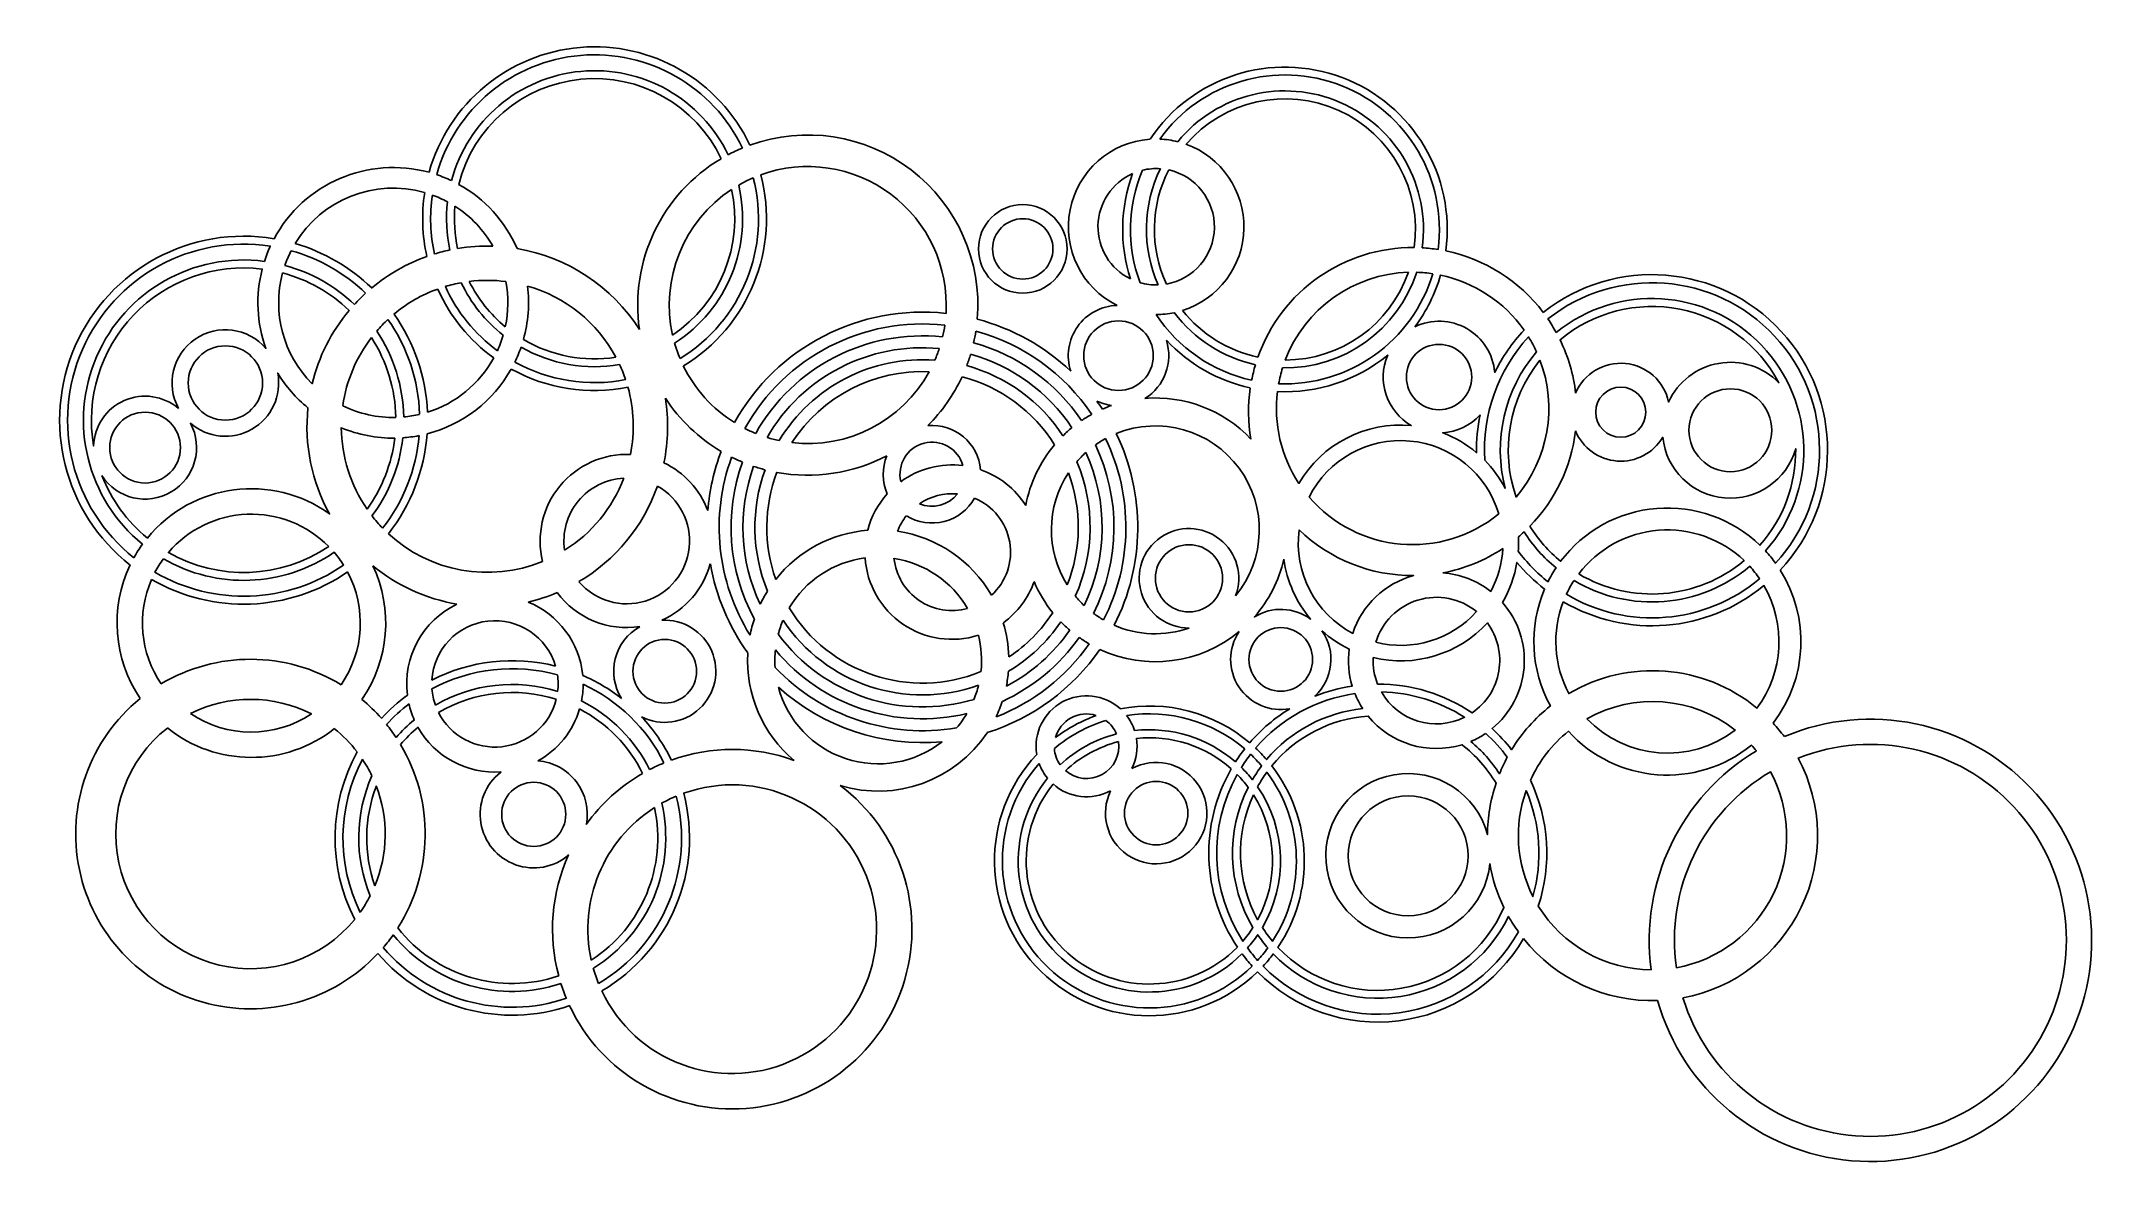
# Model space of a CAD drawing. Extents: x -2515 to -774, y 468 to 1417.
import ezdxf

# ---------------------------------------------------------------- set-up
doc = ezdxf.new("R2010")
doc.units = 0
doc.layers.add('LAYER_01', color=7, linetype='CONTINUOUS')

msp = doc.modelspace()

# ---------------------------------------------------------------- linework, layer by layer
at = {"layer": 'LAYER_01'}
msp.add_line((-2128.7, 801.6), (-2128.2, 802), dxfattribs=at)
for points in [[(-2437.3, 982.1, -0.029734), (-2430.1, 993.5, -0.755549), (-2327.4, 1231.7, -0.030134), (-2322.5, 1244.5, 0.76845)], [(-2399.7, 1107.8, 0.629522), (-2471.2, 1076.3, -0.50273), (-2329.3, 1225.2, 0.150059), (-2326.2, 1158.4, 0.900997)], [(-2312.1, 1221.9, 0.267646), (-2287.3, 1128.7, -0.115213), (-2256.1, 1190.4, 0.127457)], [(-1343.8, 1221.3, 0.029823), (-1357.4, 1222.5, -0.329625), (-1470.3, 1142, 0.029823), (-1473.6, 1128.7, 0.342683)], [(-1364.4, 1222.5, -0.318635), (-1468, 1148.6, -0.302703)], [(-1358.9, 1176.7, 0.089485), (-1337.2, 1220.1, -0.189819), (-1267, 1173.8, 0.073738), (-1291.7, 1138.2, 0.52511)], [(-1239.9, 1171.8, 0.024392), (-1246.9, 1183.2, -0.923033), (-1055.2, 977.5, 0.030079), (-1063.7, 987.9, 0.921738)], [(-1223.6, 1120.7, 0.085599), (-1236.7, 1165.7, -0.475652), (-1052.4, 1129.5, 0.526274), (-1145.3, 1113.3, 0.734227)], [(-1300.1, 1064.3, -0.073875), (-1282.9, 1040.7, -0.244485), (-1256.5, 1155.5, 0.031094), (-1263.2, 1168.1, 0.203364)], [(-1474.6, 1122.1, 0.17846), (-1456.6, 1044.8, -0.290737), (-1361.9, 1093.5, -0.380672), (-1381.8, 1152.8, -0.184982)], [(-2464.3, 1051.4, 0.129107), (-2426, 998.8, -0.395655), (-2272.6, 1019.1, -0.153663), (-2290.8, 1108.4, -0.085429), (-2316.2, 1137.6, -0.710417), (-2389.7, 1095.4, -0.959849)], [(-1253.6, 1148.6, 0.257851), (-1273.7, 1033.3, 0.274428)], [(-1304, 1102.4, 0.054132), (-1307, 1070.6, 0.083789), (-1335.5, 1087.4, 0.192409)], [(-1288.3, 1019.1, 0.680033), (-1447.9, 1033.3, 0.40746)], [(-1223.7, 1089, -0.165474), (-1262.1, 1008.7, 0.081648), (-1236.2, 979.2, -0.450121), (-1068.4, 992.7, 0.185326), (-1038.3, 1074, -0.827013), (-1150.2, 1083.6, -0.617679)], [(-2273.3, 991.7, -0.28506), (-2408.3, 986.6, -0.439302)], [(-1456.4, 1005.6, 0.312366), (-1411.2, 918.5, -0.254013), (-1360, 967.2, -0.195044)], [(-1271.9, 987.6, 0.03047), (-1271.8, 999.7, 0.011585), (-1267, 1004, 0.07974), (-1240.1, 973.7, 0.030079), (-1246.8, 962, -0.063735)], [(-1221, 968.6, 0.31789), (-1081.7, 979.8, 0.446248)], [(-2412.5, 981.3, 0.036468), (-2419.6, 970, 0.290769), (-2260.8, 976, 0.036468), (-2268.7, 986.8, -0.289131)], [(-1469.2, 980.9, -0.124438), (-1494, 932.4, -0.306782), (-1446.7, 930.5, -0.141632)], [(-1335.5, 969.5, -0.149855), (-1295, 953.8, 0.110099), (-1284.9, 989.9, -0.099854)], [(-1285.2, 944.6, 0.091095), (-1273, 978.3, 0.054905), (-1249.7, 955.8, 0.230828), (-1244.8, 857.4, 0.089382), (-1277.5, 820.5, 0.042618), (-1293.9, 838.4, 0.424475)], [(-1234, 945.2, 0.215806), (-1229.4, 867.9, -0.314375), (-1070.9, 855.7, 0.299475), (-1065.1, 958.8, -0.315202)], [(-1224.9, 963.1, 0.035624), (-1231.4, 951.4, 0.318584), (-1068.7, 964.5, 0.035624), (-1077, 975, -0.320202)], [(-1391.8, 911, 0.277053), (-1307, 936.8, 0.534962)], [(-1394.1, 898.1, 0.106863), (-1390.3, 875.9, -0.149457), (-1310.7, 851.6, 0.424986), (-1297.9, 927.3, -0.271672)], [(-1437.1, 920.7, -0.373526), (-1443.1, 865.7, -0.057304), (-1411.7, 874.2, -0.106425), (-1414.2, 905.3, -0.069779)], [(-2389.7, 851.1, 0.303436), (-2287.8, 850.7, 0.237449)], [(-1402.8, 855.2, -0.048254), (-1409.4, 867.8, 0.181472), (-1493, 822, -0.025752), (-1483.7, 812.3, -0.194256)], [(-1387.1, 869.2, -0.137291), (-1317.1, 847.9, -0.396809)], [(-1214.1, 846.7, 0.382353), (-1089.2, 837.1, 0.302781)], [(-1295.8, 724.7, -11.216525), (-1297.8, 749.1, -0.079376), (-1290.6, 792.3, 0.094419), (-1319.2, 824.8, -0.304878), (-1398.2, 848.9, 0.205897), (-1479.4, 807, -0.323754), (-1474.2, 654.2, 0.539181), (-1284, 687.8, -0.069966)], [(-1261.7, 794.9, -0.193373), (-1255, 689, 0.257685), (-1160, 635.3, -0.299235), (-1071.4, 819.7, 0.013745), (-1075.5, 824.4, -0.398542), (-1229.7, 836.2, 0.117371)], [(-1299.3, 834.3, -0.048254), (-1311.8, 827.5, -0.074848), (-1287.7, 800.3, -0.027776), (-1281.1, 814.2, 0.050082)], [(-1133.2, 611.7, 2.556764), (-1036.2, 813.5, -0.506121)], [(-1497.2, 816.8, 0.024946), (-1505, 805.7, -0.031644), (-1495.7, 795.3, -0.028606), (-1487.9, 807, 0.027358)], [(-1491.3, 789.4, -0.031141), (-1483.6, 801.6, -0.316089), (-1478.8, 659.4, -0.031141), (-1487.3, 671, 0.291161)], [(-1138.8, 637.1, 0.510908), (-1059.6, 802.1, 0.302707)], [(-1508.5, 799.8, -0.034599), (-1499.2, 788.9, 0.257315), (-1495.2, 670.9, -0.034599), (-1503.7, 659.4, -0.279007)], [(-1265.2, 786.3, 0.206407), (-1259.5, 697, 0.169605)], [(-1494.8, 782.6, -0.272036), (-1491.3, 677.5, -0.240449)], [(-1271.8, 667.3, -0.027776), (-1280.1, 680.3, -0.521691), (-1478.1, 648.7, -0.025752), (-1486.7, 638.4, 0.499468)], [(-1499.8, 653.8, 0.031644), (-1491.2, 664.8, 0.028606), (-1482.7, 653.7, -0.027358), (-1491.3, 643.2, -0.024946)]]:
    msp.add_lwpolyline(points, format="xyb", close=True, dxfattribs=at)
for centre, radius in [((-1689, 1242.2), 37.3), ((-1689, 1242.2), 25.4), ((-1608.4, 1152.3), 29.3), ((-2360.3, 1129.3), 31.3), ((-1338.6, 1134.3), 27.5), ((-1185.6, 1104.7), 21.1), ((-1093.3, 1089.5), 34.9), ((-2427.9, 1074.9), 29.8), ((-1549.1, 964.9), 28.3), ((-1471.8, 896.6), 26.8), ((-1990.4, 886.6), 26.8), ((-2100.7, 766.2), 27), ((-1576.7, 767.2), 26.7), ((-1364.6, 731.3), 50.5)]:
    msp.add_circle(centre, radius, dxfattribs=at)
at = {"layer": 'LAYER_01', "extrusion": (0, 0, -1)}
for centre, radius, start, end in [((2049.5, 1267.6), 144.7, 15.6634, 154.6601), ((2049.5, 1267.6), 138, 15.5978, 154.4622), ((1468.3, 1258.6), 136.6, 33.7596, 187.6295), ((1468.3, 1258.6), 116.6, 39.2973, 187.6466), ((1468.3, 1258.6), 109.9, 40.7294, 187.9925), ((1870, 1194.9), 143.2, 70.0823, 184.7588), ((1870, 1194.9), 143.2, 62.0558, 67.4025), ((1576.7, 1260.8), 73.9, 296.3892, 85.959), ((1576.7, 1260.8), 73.9, 92.3353, 104.2284), ((2219, 1196.8), 113.9, 28.2267, 105.3371), ((1870, 1194.9), 143.2, 351.716, 59.3773), ((1468.3, 1258.6), 116.6, 336.3507, 26.0163), ((1468.3, 1258.6), 109.9, 335.237, 27.13), ((1576.7, 1260.8), 49, 102.4406, 259.9264), ((2049.5, 1267.6), 144.7, 347.2934, 8.7421), ((2219, 1196.8), 113.9, 118.9129, 156.3784), ((2049.5, 1267.6), 138, 165.5338, 238.5641), ((2049.5, 1267.6), 144.7, 165.2058, 238.8921), ((1468.3, 1258.6), 136.6, 342.2191, 20.1479), ((2049.5, 1267.6), 124.6, 347.7893, 6.5515), ((2344.9, 1098), 154.9, 308.0751, 99.5156), ((2344.9, 1098), 154.9, 106.2546, 134.0822), ((2139.8, 1092.8), 151.8, 72.9561, 78.0023), ((2139.8, 1092.8), 151.8, 80.5239, 91.7723), ((2139.8, 1092.8), 151.8, 99.5496, 147.5231), ((1360.8, 1105.2), 138.1, 93.368, 98.9157), ((1360.8, 1105.2), 138.1, 101.6911, 142.8152), ((1159.3, 1072.7), 147.8, 51.7248, 223.0594), ((2344.9, 1098), 134.8, 104.9353, 133.7511), ((2139.8, 1092.8), 151.8, 50.0955, 70.4227), ((2139.8, 1092.8), 151.8, 42.5221, 47.5658), ((2049.5, 1267.6), 144.7, 305.9056, 335.8275), ((2049.5, 1267.6), 124.6, 308.0963, 334.3536), ((2219, 1196.8), 113.9, 172.8919, 195.7349), ((2344.9, 1098), 154.9, 144.7899, 177.4951), ((1773.4, 1007.8), 181.2, 29.1188, 96.274), ((1608.4, 1152.3), 42.3, 342.014, 88.464), ((1576.7, 1260.8), 73.9, 258.1386, 270.0317), ((1468.3, 1258.6), 116.6, 282.3091, 323.0697), ((1468.3, 1258.6), 109.9, 281.9632, 321.6376), ((2344.9, 1098), 134.8, 146.185, 178.8144), ((1773.4, 1007.8), 161.2, 29.38, 96.0127), ((1870, 1194.9), 143.2, 188.8095, 192.8314), ((1773.4, 1007.8), 181.2, 104.7415, 133.5052), ((1773.4, 1007.8), 141.1, 31.1686, 94.2242), ((1870, 1194.9), 143.2, 196.841, 200.8576), ((1773.4, 1007.8), 161.2, 105.484, 146.1436), ((1608.4, 1152.3), 42.3, 162.2647, 238.292), ((1468.3, 1258.6), 136.6, 282.3262, 316.8979), ((2219, 1196.8), 113.9, 209.3107, 255.523), ((2049.5, 1267.6), 144.7, 258.7697, 298.9844), ((2049.5, 1267.6), 138, 259.056, 299.0499), ((1870, 1194.9), 143.2, 204.9052, 225.1016), ((1773.4, 1007.8), 141.1, 105.2908, 146.915), ((1360.8, 1105.2), 138.1, 11.04, 16.5877), ((2139.8, 1092.8), 151.8, 170.9975, 191.6223), ((1870, 1194.9), 143.2, 300.6339, 326.8047), ((1577.4, 1005.7), 111, 85.491, 136.4833), ((1360.8, 1105.2), 138.1, 350.3409, 8.2646), ((1577.4, 1005.7), 111, 55.9369, 61.1158), ((2139.8, 1092.8), 122.9, 325.4268, 359.4958), ((2344.9, 1098), 128.1, 186.7415, 215.8166), ((2344.9, 1098), 134.8, 186.2875, 216.7353), ((2344.9, 1098), 154.9, 184.2341, 218.1304), ((2219, 1196.8), 113.9, 259.0432, 265.9474), ((1765.4, 1052.5), 41.1, 85.0635, 174.7769), ((1577.4, 1005.7), 111, 45.5236, 50.7555), ((1773.4, 1007.8), 181.2, 154.1803, 207.0685), ((1773.4, 1007.8), 181.2, 4.4559, 20.6512), ((1773.4, 1007.8), 161.2, 331.4502, 19.9088), ((1870, 1194.9), 143.2, 292.5613, 296.5832), ((1870, 1194.9), 143.2, 242.3006, 280.4876), ((1765.4, 1052.5), 41.1, 336.2953, 22.3387), ((1577.4, 1005.7), 111, 10.6388, 40.1759), ((1773.4, 1007.8), 141.1, 156.9904, 204.2584), ((1773.4, 1007.8), 161.2, 154.5342, 206.7146), ((1773.4, 1007.8), 141.1, 337.6486, 20.102), ((1870, 1194.9), 143.2, 284.5351, 288.5517), ((1748.5, 986.9), 73.4, 53.9185, 97.1538), ((1748.5, 986.9), 73.4, 109.1448, 147.6891), ((2139.8, 1092.8), 151.8, 199.3562, 239.4617), ((1748.5, 986.9), 73.4, 14.5916, 41.9274), ((1765.4, 1052.5), 41.1, 209.4058, 301.6665), ((1810.7, 895.7), 110, 38.3326, 85.4182), ((1810.7, 895.7), 110, 98.5314, 150.0725), ((1549.1, 964.9), 41.9, 269.7775, 200.7247), ((2338.4, 927.2), 113.1, 325.8266, 25.6227), ((2338.4, 927.2), 113.1, 154.7577, 214.6382), ((2139.8, 1092.8), 151.8, 279.6875, 309.3815), ((1773.4, 1007.8), 181.2, 324.2795, 350.2482), ((1748.5, 986.9), 73.4, 252.4022, 356.2018), ((2344.9, 1098), 154.9, 235.5943, 300.0548), ((1748.5, 986.9), 73.4, 199.8155, 234.0124), ((1577.4, 1005.7), 111, 321.0729, 336.8658), ((1146.3, 911.7), 112.4, 147.6627, 217.6286), ((2133.4, 876), 74.3, 352.7219, 64.5427), ((2139.8, 1092.8), 151.8, 247.1955, 256.946), ((2133.4, 876), 74.3, 112.0908, 174.4518), ((1810.7, 895.7), 110, 25.4797, 32.0474), ((1810.7, 895.7), 110, 11.201, 18.5621), ((1773.4, 1007.8), 141.1, 250.4675, 326.3336), ((1810.7, 895.7), 110, 163.1858, 178.4685), ((1773.4, 1007.8), 141.1, 214.3338, 239.1525), ((1577.4, 1005.7), 111, 310.4933, 315.7252), ((1773.4, 1007.8), 161.2, 215.1052, 245.3509), ((1577.4, 1005.7), 111, 300.133, 305.3119), ((1577.4, 1005.7), 111, 230.5562, 294.9167), ((1471.8, 896.6), 42.2, 259.6832, 33.6301), ((2339.2, 749.6), 147.1, 59.1774, 121.2874), ((2118.8, 746.3), 149.2, 63.0226, 104.1511), ((1810.7, 895.7), 110, 310.1127, 3.2594), ((1773.4, 1007.8), 161.2, 256.591, 320.2101), ((1773.4, 1007.8), 181.2, 214.5521, 252.5216), ((2118.8, 746.3), 129.2, 59.9525, 107.2212), ((2118.8, 746.3), 122.5, 59.5829, 107.5907), ((2133.4, 876), 74.3, 180.2252, 191.2132), ((2118.8, 746.3), 149.2, 113.4282, 128.1095), ((1810.7, 895.7), 87, 231.8149, 344.9862), ((1810.7, 895.7), 110, 184.7537, 191.3213), ((2339.2, 749.6), 147.1, 223.1767, 50.8434), ((2339.2, 749.6), 147.1, 129.6214, 138.5251), ((2118.8, 746.3), 149.2, 42.4316, 53.7455), ((2133.4, 876), 74.3, 335.9605, 346.9485), ((2133.4, 876), 53.2, 194.1029, 333.0708), ((2133.4, 876), 74.3, 196.5108, 240.8622), ((2118.8, 746.3), 129.2, 116.8075, 153.5521), ((1810.7, 895.7), 110, 198.2389, 205.6001), ((1635.3, 823.5), 42.5, 350.7895, 131.7926), ((1582.4, 727), 130.4, 79.1708, 130.3436), ((1390.1, 733.6), 142.3, 40.7351, 58.6378), ((975.4, 660.1), 186.2, 67.1261, 344.1781), ((2338.4, 927.2), 113.1, 231.7948, 308.67), ((2339.2, 749.6), 147.1, 141.1504, 146.4795), ((2118.8, 746.3), 129.2, 40.8491, 50.3662), ((2133.4, 876), 74.3, 265.9822, 330.6629), ((2118.8, 746.3), 149.2, 136.8361, 153.9349), ((1582.4, 727), 130.4, 52.713, 69.869), ((1635.3, 823.5), 42.5, 142.5442, 161.8186), ((1582.4, 727), 110.4, 83.5214, 131.0081), ((1158.9, 748.2), 138.9, 136.9697, 143.0691), ((2118.8, 746.3), 149.2, 332.657, 29.0449), ((2339.2, 749.6), 147.1, 149.2077, 212.4942), ((1933.6, 669.5), 151.3, 70.2021, 110.1058), ((1810.7, 895.7), 110, 213.5417, 286.915), ((1582.4, 727), 110.4, 47.1076, 75.4744), ((1635.3, 823.5), 27.2, 171.5564, 311.0256), ((1582.4, 727), 103.7, 47.0452, 75.5368), ((1635.3, 823.5), 42.5, 170.9107, 206.0443), ((1390.1, 733.6), 142.3, 32.6413, 38.0452), ((2100.7, 766.2), 45.1, 229.1638, 51.593), ((2100.7, 766.2), 45.1, 51.593, 52.4231), ((2100.7, 766.2), 45.1, 94.4212, 190.9418), ((1933.6, 669.5), 151.3, 62.5995, 67.6621), ((1582.4, 727), 130.4, 225.7479, 43.4112), ((1635.3, 823.5), 42.5, 320.7634, 340.0379), ((1576.7, 767.2), 42.7, 61.5339, 26.1532), ((1390.1, 733.6), 142.3, 326.1815, 29.91), ((2118.8, 746.3), 129.2, 337.7886, 23.9133), ((2118.8, 746.3), 122.5, 340.7534, 20.9485), ((2339.2, 749.6), 113.4, 159.0646, 202.6373), ((1933.6, 669.5), 151.3, 126.9218, 334.8169), ((1933.6, 669.5), 151.3, 35.6491, 60.0677), ((2118.8, 746.3), 149.2, 165.383, 239.6359), ((1582.4, 727), 110.4, 225.0834, 39.0607), ((1635.3, 823.5), 42.5, 241.6428, 311.6713), ((1933.6, 669.5), 121.5, 347.6256, 57.3933), ((2118.8, 746.3), 122.5, 167.9423, 237.0767), ((2118.8, 746.3), 129.2, 166.9315, 238.0874), ((1933.6, 669.5), 151.3, 344.9512, 24.4565), ((2339.2, 749.6), 147.1, 215.2223, 220.5515), ((2118.8, 746.3), 129.2, 251.4669, 320.8527), ((2118.8, 746.3), 149.2, 251.084, 319.2702), ((1390.1, 733.6), 142.3, 318.0462, 323.4502), ((1390.1, 733.6), 142.3, 210.419, 315.3564), ((1158.9, 748.2), 138.9, 268.2351, 321.3968), ((1933.6, 669.5), 151.3, 337.3568, 342.4194)]:
    msp.add_arc(centre, radius, start, end, dxfattribs=at)
at = {"layer": 'LAYER_01'}
for centre, radius, start, end in [((-2049.5, 1267.6), 124.6, 25.5665, 165.1008), ((-2049.5, 1267.6), 118, 25.3557, 165.8086), ((-1468.3, 1258.6), 130, 352.5081, 144.1822), ((-1576.7, 1260.8), 73.9, 287.4894, 70.1436), ((-1870, 1194.9), 116.6, 356.5581, 109.8837), ((-1468.3, 1258.6), 130, 157.4289, 200.2041), ((-1576.7, 1260.8), 49, 85.783, 103.6988), ((-2219, 1196.8), 96.5, 74.0958, 148.9117), ((-2219, 1196.8), 113.9, 64.5307, 71.3019), ((-1870, 1194.9), 116.6, 123.395, 192.507), ((-2049.5, 1267.6), 118, 303.8444, 12.0577), ((-2049.5, 1267.6), 124.6, 302.7546, 13.1475), ((-1870, 1194.9), 116.6, 113.1898, 119.9227), ((-1576.7, 1260.8), 49, 113.9228, 243.7102), ((-2049.5, 1267.6), 138, 171.706, 192.4344), ((-2219, 1196.8), 96.5, 61.7874, 70.0742), ((-2049.5, 1267.6), 118, 174.8904, 192.2942), ((-2219, 1196.8), 96.5, 29.6148, 57.4252), ((-2219, 1196.8), 96.5, 152.9851, 160.9974), ((-2344.9, 1098), 148.2, 46.1323, 74.3327), ((-1360.8, 1105.2), 138.1, 89.4187, 160.6256), ((-2139.8, 1092.8), 122.9, 109.8447, 129.7495), ((-2139.8, 1092.8), 122.9, 100.3574, 106.7141), ((-2049.5, 1267.6), 138, 204.4588, 233.6463), ((-2139.8, 1092.8), 122.9, 82.6946, 97.0947), ((-2049.5, 1267.6), 118, 206.636, 230.4618), ((-2219, 1196.8), 96.5, 347.927, 10.6636), ((-2139.8, 1092.8), 122.9, 28.3081, 74.0135), ((-1576.7, 1260.8), 49, 253.9342, 271.85), ((-1468.3, 1258.6), 130, 213.4508, 257.5362), ((-2139.8, 1092.8), 122.9, 142.5065, 171.8231), ((-2344.9, 1098), 128.1, 1.0771, 32.8963), ((-2139.8, 1092.8), 122.9, 132.8813, 139.2419), ((-2344.9, 1098), 148.2, 1.9176, 34.9338), ((-2219, 1196.8), 96.5, 335.278, 343.5649), ((-1773.4, 1007.8), 171.2, 83.7044, 150.9029), ((-1870, 1194.9), 116.6, 346.6933, 351.6339), ((-1773.4, 1007.8), 171.2, 33.7168, 74.7895), ((-2219, 1196.8), 96.5, 287.3386, 331.2565), ((-2219, 1196.8), 113.9, 334.0504, 340.8215), ((-2049.5, 1267.6), 124.6, 240.2514, 279.7564), ((-2049.5, 1267.6), 118, 239.5436, 278.7668), ((-1870, 1194.9), 116.6, 195.9794, 202.7122), ((-1773.4, 1007.8), 151.2, 84.6436, 149.9637), ((-1870, 1194.9), 116.6, 336.5668, 341.6913), ((-1773.4, 1007.8), 151.2, 33.6708, 74.4731), ((-2139.8, 1092.8), 122.9, 18.6887, 25.0454), ((-1870, 1194.9), 116.6, 206.0184, 238.0491), ((-1773.4, 1007.8), 131.1, 87.5451, 147.0621), ((-1870, 1194.9), 116.6, 263.3801, 331.2271), ((-1773.4, 1007.8), 131.1, 31.9854, 75.293), ((-2139.8, 1092.8), 122.9, 348.9307, 15.5581), ((-2219, 1196.8), 96.5, 243.8541, 271.2826), ((-2219, 1196.8), 96.5, 275.2529, 283.2652), ((-1608.4, 1152.3), 42.3, 244.4314, 262.1477), ((-1773.4, 1007.8), 181.2, 33.3033, 35.9225), ((-1577.4, 1005.7), 111, 109.3468, 113.6679), ((-2219, 1196.8), 113.9, 247.4097, 270.6519), ((-2344.9, 1098), 148.2, 322.1459, 354.9771), ((-1870, 1194.9), 116.6, 242.9733, 247.9139), ((-1870, 1194.9), 116.6, 252.9159, 258.0404), ((-1577.4, 1005.7), 87.5, 118.6431, 125.2488), ((-1773.4, 1007.8), 171.2, 332.9046, 25.8466), ((-1577.4, 1005.7), 87.5, 320.518, 112.077), ((-2022.4, 996.3), 72.9, 87.4625, 193.7196), ((-2022.4, 996.3), 72.9, 20.5387, 64.5909), ((-1773.4, 1007.8), 171.2, 159.8178, 211.9851), ((-1765.4, 1052.5), 27, 15.5168, 193.411), ((-1577.4, 1005.7), 87.5, 132.0042, 139.0732), ((-1773.4, 1007.8), 151.2, 334.175, 24.5762), ((-2022.4, 996.3), 52.9, 92.7001, 188.482), ((-2139.8, 1092.8), 122.9, 301.9772, 339.205), ((-1773.4, 1007.8), 151.2, 160.1342, 205.3521), ((-1773.4, 1007.8), 131.1, 159.3142, 199.5211), ((-1577.4, 1005.7), 87.5, 146.747, 212.0042), ((-1773.4, 1007.8), 131.1, 338.2926, 20.4586), ((-2022.4, 996.3), 52.9, 220.4156, 60.7665), ((-1748.5, 986.9), 49.2, 84.8427, 124.0851), ((-1765.4, 1052.5), 27, 246.8332, 322.0946), ((-1748.5, 986.9), 49.2, 312.3985, 67.3476), ((-2139.8, 1092.8), 122.9, 217.8378, 224.1984), ((-1748.5, 986.9), 49.2, 141.5802, 158.9976), ((-2139.8, 1092.8), 122.9, 227.3302, 292.2514), ((-2022.4, 996.3), 72.9, 293.8554, 344.7572), ((-1810.7, 895.7), 87, 97.2576, 149.4466), ((-1748.5, 986.9), 49.2, 186.0609, 285.3351), ((-1810.7, 895.7), 87, 30.2078, 81.1882), ((-2338.4, 927.2), 91.7, 156.3637, 213.9833), ((-2338.4, 927.2), 91.7, 325.5519, 27.9872), ((-2022.4, 996.3), 72.9, 216.5912, 278.68), ((-1577.4, 1005.7), 87.5, 219.678, 226.747), ((-2133.4, 876), 53.2, 16.322, 176.5043), ((-1990.4, 886.6), 43, 119.214, 212.2176), ((-1990.4, 886.6), 43, 242.8369, 93.3214), ((-1810.7, 895.7), 87, 157.1366, 165.3069), ((-1773.4, 1007.8), 131.1, 211.1444, 292.0545), ((-1773.4, 1007.8), 131.1, 303.6778, 326.7658), ((-1577.4, 1005.7), 87.5, 233.5024, 240.1081), ((-1577.4, 1005.7), 87.5, 246.6742, 288.9798), ((-1773.4, 1007.8), 151.2, 216.5324, 286.6666), ((-1810.7, 895.7), 87, 353.7524, 14.1384), ((-1773.4, 1007.8), 171.2, 291.2138, 325.0343), ((-1773.4, 1007.8), 151.2, 297.8468, 325.0804), ((-2118.8, 746.3), 142.5, 74.5064, 118.3199), ((-1810.7, 895.7), 87, 174.1267, 183.8658), ((-1773.4, 1007.8), 171.2, 223.5363, 279.6626), ((-2133.4, 876), 53.2, 184.5903, 199.6788), ((-2133.4, 876), 53.2, 353.1475, 8.236), ((-2118.8, 746.3), 142.5, 26.2999, 65.2495), ((-1773.4, 1007.8), 181.2, 227.9671, 275.2318), ((-1810.7, 895.7), 87, 337.892, 346.0624), ((-2118.8, 746.3), 142.5, 127.5768, 137.9175), ((-2118.8, 746.3), 122.5, 26.3269, 62.4733), ((-2339.2, 749.6), 113.4, 128.0875, 320.7156), ((-2339.2, 749.6), 113.4, 37.5826, 51.4477), ((-2118.8, 746.3), 122.5, 130.353, 140.1082), ((-1810.7, 895.7), 87, 319.3331, 329.0722), ((-1582.4, 727), 123.8, 107.1726, 130.2454), ((-1635.3, 823.5), 27.2, 73.0619, 164.3561), ((-1635.3, 823.5), 27.2, 22.5452, 53.2504), ((-1582.4, 727), 123.8, 49.605, 98.8757), ((-1635.3, 823.5), 27.2, 184.1676, 214.8728), ((-1582.4, 727), 103.7, 48.3585, 96.0152), ((-2118.8, 746.3), 142.5, 152.2281, 206.0701), ((-2339.2, 749.6), 113.4, 25.6482, 33.8315), ((-2100.7, 766.2), 45.1, 127.5769, 128.407), ((-1582.4, 727), 123.8, 138.5422, 314.3035), ((-1933.6, 669.5), 121.5, 205.3161, 109.6649), ((-1582.4, 727), 103.7, 141.4028, 315.55), ((-2118.8, 746.3), 142.5, 300.6765, 14.3046), ((-1933.6, 669.5), 121.5, 112.8367, 119.2878), ((-2339.2, 749.6), 113.4, 324.4667, 332.6499), ((-2118.8, 746.3), 122.5, 218.19, 288.6542), ((-2118.8, 746.3), 142.5, 220.3807, 288.6811), ((-1933.6, 669.5), 121.5, 195.6932, 202.1444)]:
    msp.add_arc(centre, radius, start, end, dxfattribs=at)

doc.saveas('drawing.dxf')
